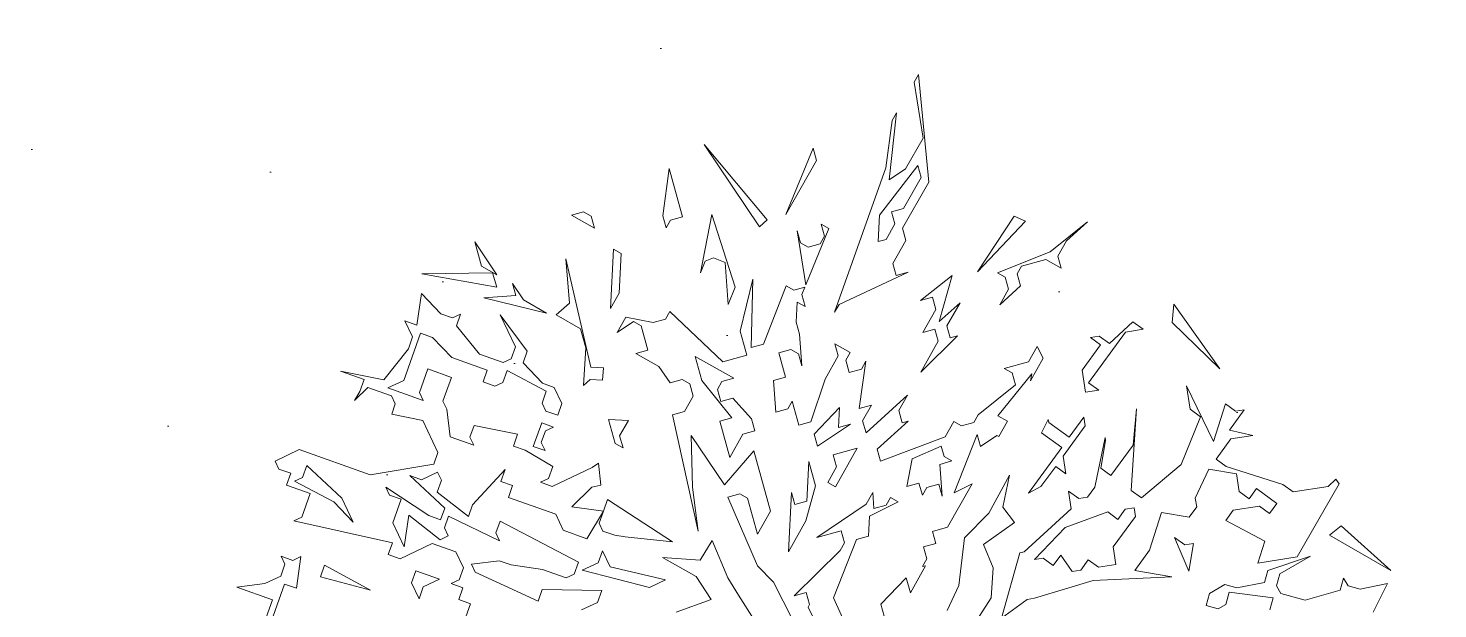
# Model space of a CAD drawing. Header units: millimetres. Extents: x -38151500 to -27467627, y -20617104 to -20349562.
# Drawn here: x -32397410 to -32396095, y -20496638 to -20496096 of the extents above; entities that cross this region are included whole.
import ezdxf

# ---------------------------------------------------------------- set-up
doc = ezdxf.new("R2010")
doc.units = ezdxf.units.MM
doc.header["$MEASUREMENT"] = 0
doc.layers.add('Новый_ГП_озеленение_газон_Ном._пера__74', color=74, linetype='Continuous', lineweight=20)
doc.layers.add('Новый_ГП_озеленение_кустарники_Ном._пера__10', color=7, linetype='Continuous', lineweight=5, true_color=0x616d3a)
pattern_1 = [(37.5, (5709271.23, 0), (-24.0004694, 734.119856), [0, -579.12, 0, -647.7, 0, -619.125]), (7.5, (5709271.2, 0), (674.284925, 1075.23765), [0, -312.42, 0, -521.97, 0, -200.025]), (327.5, (5708802.6, 0), (1186.488555, 2.155777), [0, -190.5, 0, -685.8, 0, -895.35]), (317.5, (5708802.6, 0), (1145.334679, 334.393985), [0, -95.25, 0, -449.58, 0, -514.35])]

msp = doc.modelspace()

# ---------------------------------------------------------------- hatches: boundary and pattern name
at = {"layer": 'Новый_ГП_озеленение_газон_Ном._пера__74', "linetype": 'Continuous', "lineweight": 20}
h = msp.add_hatch(dxfattribs=at)
h.set_pattern_fill('AR_SAND_0005', color=74, style=0, pattern_type=2)
h.set_pattern_definition(pattern_1)
h.paths.add_polyline_path([(-32398350.35, -20497367.72), (-32396559.02, -20498487.23), (-32385931.21, -20481480.46), (-32389482.56, -20479260.77), (-32391580.09, -20482659.05), (-32389868.85, -20483779.86)])
h = msp.add_hatch(dxfattribs=at)
h.set_pattern_fill('AR_SAND_0005', color=74, style=0, pattern_type=2)
h.set_pattern_definition(pattern_1)
h.paths.add_polyline_path([(-32399843.27, -20499759.47), (-32400546.81, -20500886.58), (-32376306.25, -20516314.19), (-32376128.16, -20516022.78), (-32367023.74, -20503608.39), (-32369114.56, -20502301.71, -0.3182453), (-32373938.91, -20505219.97, -0.0136448), (-32376453.02, -20505175.46, 0.258872), (-32380779.38, -20507125.97, -0.3493763), (-32386844.9, -20507972.13, -0.1724048), (-32392006.42, -20500598.54, -0.0780291), (-32392242.85, -20497436.84, -0.2668386), (-32389829.69, -20493744.62, -0.0041241), (-32387722.3, -20492991.46, 0.3045295), (-32386935.14, -20491985.23, -0.0082483), (-32387037.3, -20491100.93), (-32389717.06, -20489426.28), (-32395713.89, -20499021.83), (-32394834.76, -20499571.23), (-32396318.37, -20501945.51)])

# ---------------------------------------------------------------- linework, layer by layer
at = {"layer": 'Новый_ГП_озеленение_кустарники_Ном._пера__10', "color": 77, "lineweight": 5, "true_color": 0x616d3a}
for p, q in [((-32396579.31, -20496139.5), (-32396583.39, -20496146.7)), ((-32396583.39, -20496146.7), (-32396574.97, -20496199)), ((-32396569.68, -20496240.02), (-32396579.31, -20496139.5)), ((-32396606.63, -20496238.11), (-32396599.69, -20496175.49)), ((-32396599.69, -20496175.49), (-32396603.77, -20496182.69)), ((-32396603.77, -20496182.69), (-32396609.75, -20496226.84)), ((-32396574.97, -20496199), (-32396591.28, -20496227.79)), ((-32396720.46, -20496275.42), (-32396779.18, -20496205.02)), ((-32396779.18, -20496205.02), (-32396727.58, -20496281.77)), ((-32396677.47, -20496208.51), (-32396702.88, -20496270.17)), ((-32396674.35, -20496219.78), (-32396677.47, -20496208.51)), ((-32396811.8, -20496227.5), (-32396817.79, -20496271.64)), ((-32396799.32, -20496272.6), (-32396811.8, -20496227.5)), ((-32396702.88, -20496270.17), (-32396674.35, -20496219.78)), ((-32396609.75, -20496226.84), (-32396657.45, -20496361.43)), ((-32396615.73, -20496270.98), (-32396580, -20496224.67)), ((-32396591.28, -20496227.79), (-32396606.63, -20496238.11)), ((-32396580, -20496224.67), (-32396576.88, -20496235.94)), ((-32396594.14, -20496283.21), (-32396569.68, -20496240.02)), ((-32396576.88, -20496235.94), (-32396593.19, -20496264.73)), ((-32396891.68, -20496267.83), (-32396902.95, -20496270.95)), ((-32396884.48, -20496271.9), (-32396891.68, -20496267.83)), ((-32396593.19, -20496264.73), (-32396604.46, -20496267.86)), ((-32396604.46, -20496267.86), (-32396601.34, -20496279.13)), ((-32396902.95, -20496270.95), (-32396881.36, -20496283.18)), ((-32396881.36, -20496283.18), (-32396884.48, -20496271.9)), ((-32396817.79, -20496271.64), (-32396814.67, -20496282.92)), ((-32396814.67, -20496282.92), (-32396810.59, -20496275.72)), ((-32396810.59, -20496275.72), (-32396799.32, -20496272.6)), ((-32396782.62, -20496324.63), (-32396771.96, -20496270.28)), ((-32396771.96, -20496270.28), (-32396750.17, -20496338.01)), ((-32396727.58, -20496281.77), (-32396720.46, -20496275.42)), ((-32396662.81, -20496283.35), (-32396670.01, -20496279.27)), ((-32396670.01, -20496279.27), (-32396666.89, -20496290.55)), ((-32396617.01, -20496295.61), (-32396615.73, -20496270.98)), ((-32396601.34, -20496279.13), (-32396609.49, -20496293.53)), ((-32396489.97, -20496271.9), (-32396524.14, -20496323.85)), ((-32396524.14, -20496323.85), (-32396479.43, -20496276.6)), ((-32396479.43, -20496276.6), (-32396489.97, -20496271.9)), ((-32396421.71, -20496277.28), (-32396456.49, -20496305.12)), ((-32396441.14, -20496294.8), (-32396421.71, -20496277.28)), ((-32396689.43, -20496296.79), (-32396692.56, -20496285.52)), ((-32396692.56, -20496285.52), (-32396684.46, -20496335.88)), ((-32396684.46, -20496335.88), (-32396662.81, -20496283.35)), ((-32396666.89, -20496290.55), (-32396670.96, -20496297.75)), ((-32396609.49, -20496293.53), (-32396617.01, -20496295.61)), ((-32396603.24, -20496316.08), (-32396591.02, -20496294.48)), ((-32396591.02, -20496294.48), (-32396594.14, -20496283.21)), ((-32396449.29, -20496309.19), (-32396441.14, -20496294.8)), ((-32396972.51, -20496326.63), (-32396993.15, -20496295.93)), ((-32396993.15, -20496295.93), (-32396986.9, -20496318.48)), ((-32396863.84, -20496302.61), (-32396866.7, -20496358.02)), ((-32396856.64, -20496306.68), (-32396863.84, -20496302.61)), ((-32396858.55, -20496343.63), (-32396856.64, -20496306.68)), ((-32396682.24, -20496300.87), (-32396689.43, -20496296.79)), ((-32396670.96, -20496297.75), (-32396682.24, -20496300.87)), ((-32396456.49, -20496305.12), (-32396505.66, -20496324.8)), ((-32396986.9, -20496318.48), (-32396972.51, -20496326.63)), ((-32396904.85, -20496352.98), (-32396908.28, -20496311.76)), ((-32396908.28, -20496311.76), (-32396884.92, -20496412.74)), ((-32396778.16, -20496313.82), (-32396782.62, -20496324.63)), ((-32396770.52, -20496310.64), (-32396778.16, -20496313.82)), ((-32396759.71, -20496315.1), (-32396770.52, -20496310.64)), ((-32396756.86, -20496354.23), (-32396759.71, -20496315.1)), ((-32396600.12, -20496327.35), (-32396603.24, -20496316.08)), ((-32396487.19, -20496325.76), (-32396483.12, -20496318.56)), ((-32396483.12, -20496318.56), (-32396460.57, -20496312.31)), ((-32396460.57, -20496312.31), (-32396446.17, -20496320.47)), ((-32396446.17, -20496320.47), (-32396449.29, -20496309.19)), ((-32396976.55, -20496324.72), (-32397042.63, -20496325.61)), ((-32397042.63, -20496325.61), (-32396972.59, -20496338.14)), ((-32396972.59, -20496338.14), (-32396976.55, -20496324.72)), ((-32396733.87, -20496330.74), (-32396745.54, -20496379.1)), ((-32396735.22, -20496394.45), (-32396733.87, -20496330.74)), ((-32396653.37, -20496354.23), (-32396588.85, -20496324.23)), ((-32396588.85, -20496324.23), (-32396600.12, -20496327.35)), ((-32396547.96, -20496327.18), (-32396577.39, -20496350.73)), ((-32396559.87, -20496370.16), (-32396547.96, -20496327.18)), ((-32396505.66, -20496324.8), (-32396498.47, -20496328.88)), ((-32396498.47, -20496328.88), (-32396495.34, -20496340.15)), ((-32396484.07, -20496337.03), (-32396487.19, -20496325.76)), ((-32397043.01, -20496344.1), (-32397047.31, -20496373.62)), ((-32397024.9, -20496362.97), (-32397043.01, -20496344.1)), ((-32396954.99, -20496346.06), (-32396984.73, -20496348.22)), ((-32396947.79, -20496350.13), (-32396958.11, -20496334.78)), ((-32396958.11, -20496334.78), (-32396954.99, -20496346.06)), ((-32396866.7, -20496358.02), (-32396858.55, -20496343.63)), ((-32396750.17, -20496338.01), (-32396756.86, -20496354.23)), ((-32396702.62, -20496336.86), (-32396723.95, -20496391.32)), ((-32396695.42, -20496340.94), (-32396702.62, -20496336.86)), ((-32396685.4, -20496338.16), (-32396695.42, -20496340.94)), ((-32396688.22, -20496345.01), (-32396685.4, -20496338.16)), ((-32396685.1, -20496356.29), (-32396688.22, -20496345.01)), ((-32396577.39, -20496350.73), (-32396566.11, -20496347.61)), ((-32396566.11, -20496347.61), (-32396562.99, -20496358.89)), ((-32396503.5, -20496354.55), (-32396484.07, -20496337.03)), ((-32396495.34, -20496340.15), (-32396503.5, -20496354.55)), ((-32396984.73, -20496348.22), (-32396926.19, -20496362.36)), ((-32396926.19, -20496362.36), (-32396947.79, -20496350.13)), ((-32396917.21, -20496363.97), (-32396904.85, -20496352.98)), ((-32396693.25, -20496370.68), (-32396692.3, -20496352.21)), ((-32396692.3, -20496352.21), (-32396685.1, -20496356.29)), ((-32396657.45, -20496361.43), (-32396653.37, -20496354.23)), ((-32396562.99, -20496358.89), (-32396575.22, -20496380.48)), ((-32396540.44, -20496352.64), (-32396559.87, -20496370.16)), ((-32396552.67, -20496374.24), (-32396540.44, -20496352.64)), ((-32396342.57, -20496371.1), (-32396341.05, -20496354.11)), ((-32396341.05, -20496354.11), (-32396298.09, -20496414.35)), ((-32397047.31, -20496373.62), (-32397058.33, -20496369.69)), ((-32397058.33, -20496369.69), (-32397051.24, -20496384.64)), ((-32397013.88, -20496366.9), (-32397024.9, -20496362.97)), ((-32397006.4, -20496363.35), (-32397013.88, -20496366.9)), ((-32397010.33, -20496374.37), (-32397006.4, -20496363.35)), ((-32396944.2, -20496397.92), (-32396969.42, -20496364.11)), ((-32396969.42, -20496364.11), (-32396955.23, -20496394)), ((-32396894.54, -20496377.02), (-32396917.21, -20496363.97)), ((-32396852.3, -20496366.17), (-32396860.46, -20496380.57)), ((-32396860.46, -20496380.57), (-32396845.11, -20496370.25)), ((-32396826.63, -20496371.2), (-32396852.3, -20496366.17)), ((-32396845.11, -20496370.25), (-32396837.91, -20496374.33)), ((-32396815.36, -20496368.08), (-32396826.63, -20496371.2)), ((-32396811.28, -20496360.88), (-32396815.36, -20496368.08)), ((-32396761.85, -20496407.89), (-32396811.28, -20496360.88)), ((-32396690.13, -20496381.96), (-32396693.25, -20496370.68)), ((-32396401.12, -20496390.8), (-32396379.17, -20496370.6)), ((-32396379.17, -20496370.6), (-32396369.72, -20496377.49)), ((-32396298.09, -20496414.35), (-32396342.57, -20496371.1)), ((-32397059.47, -20496425.17), (-32397043.77, -20496381.09)), ((-32397051.24, -20496384.64), (-32397055.16, -20496395.66)), ((-32397043.77, -20496381.09), (-32397032.75, -20496385.01)), ((-32397032.75, -20496385.01), (-32397014.63, -20496403.88)), ((-32396988.66, -20496400.71), (-32397010.33, -20496374.37)), ((-32396889.73, -20496394.88), (-32396894.54, -20496377.02)), ((-32396837.91, -20496374.33), (-32396831.66, -20496396.87)), ((-32396745.54, -20496379.1), (-32396739.3, -20496401.64)), ((-32396687.96, -20496411.7), (-32396690.13, -20496381.96)), ((-32396577.12, -20496417.43), (-32396542.78, -20496383.64)), ((-32396575.22, -20496380.48), (-32396563.94, -20496377.36)), ((-32396563.94, -20496377.36), (-32396560.82, -20496388.63)), ((-32396549.55, -20496385.51), (-32396552.67, -20496374.24)), ((-32396542.78, -20496383.64), (-32396549.55, -20496385.51)), ((-32396386.06, -20496380.06), (-32396420.5, -20496427.34)), ((-32396418.75, -20496385.2), (-32396410.58, -20496383.91)), ((-32396409.29, -20496392.08), (-32396418.75, -20496385.2)), ((-32396410.58, -20496383.91), (-32396401.12, -20496390.8)), ((-32396369.72, -20496377.49), (-32396386.06, -20496380.06)), ((-32397055.16, -20496395.66), (-32397077.96, -20496424.79)), ((-32396955.23, -20496394), (-32396959.15, -20496405.02)), ((-32396948.13, -20496408.94), (-32396944.2, -20496397.92)), ((-32396891.79, -20496429.92), (-32396889.73, -20496394.88)), ((-32396831.66, -20496396.87), (-32396842.94, -20496400)), ((-32396842.94, -20496400), (-32396821.34, -20496412.23)), ((-32396723.95, -20496391.32), (-32396735.22, -20496394.45)), ((-32396709.55, -20496399.48), (-32396698.28, -20496396.35)), ((-32396703.31, -20496422.02), (-32396709.55, -20496399.48)), ((-32396698.28, -20496396.35), (-32396691.08, -20496400.43)), ((-32396642.86, -20496399.21), (-32396657.26, -20496391.06)), ((-32396657.26, -20496391.06), (-32396654.14, -20496402.34)), ((-32396646.94, -20496406.41), (-32396642.86, -20496399.21)), ((-32396560.82, -20496388.63), (-32396577.12, -20496417.43)), ((-32396468.46, -20496393.4), (-32396476.61, -20496407.8)), ((-32396462.86, -20496404.5), (-32396468.46, -20496393.4)), ((-32396426.51, -20496415.72), (-32396409.29, -20496392.08)), ((-32397014.63, -20496403.88), (-32396981.57, -20496415.66)), ((-32396966.62, -20496408.56), (-32396988.66, -20496400.71)), ((-32396959.15, -20496405.02), (-32396966.62, -20496408.56)), ((-32396930.01, -20496427.81), (-32396948.13, -20496408.94)), ((-32396884.92, -20496412.74), (-32396873.24, -20496413.43)), ((-32396873.24, -20496413.43), (-32396873.93, -20496425.11)), ((-32396821.34, -20496412.23), (-32396811.02, -20496427.58)), ((-32396781.28, -20496425.41), (-32396787.52, -20496402.86)), ((-32396787.52, -20496402.86), (-32396751.53, -20496423.24)), ((-32396739.3, -20496401.64), (-32396761.85, -20496407.89)), ((-32396691.08, -20496400.43), (-32396687.96, -20496411.7)), ((-32396654.14, -20496402.34), (-32396666.36, -20496423.93)), ((-32396643.82, -20496417.69), (-32396646.94, -20496406.41)), ((-32396634.45, -20496451.51), (-32396628.47, -20496407.37)), ((-32396628.47, -20496407.37), (-32396632.54, -20496414.56)), ((-32396476.61, -20496407.8), (-32396499.16, -20496414.04)), ((-32396474.75, -20496425.49), (-32396462.86, -20496404.5)), ((-32397077.96, -20496424.79), (-32397118.49, -20496416.57)), ((-32397118.49, -20496416.57), (-32397096.45, -20496424.42)), ((-32397096.45, -20496424.42), (-32397100.38, -20496435.44)), ((-32397074.41, -20496432.27), (-32397059.47, -20496425.17)), ((-32397037.05, -20496414.53), (-32397044.9, -20496436.57)), ((-32397015.01, -20496422.38), (-32397037.05, -20496414.53)), ((-32397022.86, -20496444.42), (-32397015.01, -20496422.38)), ((-32396981.57, -20496415.66), (-32396985.49, -20496426.68)), ((-32396967, -20496427.06), (-32396963.08, -20496416.04)), ((-32396963.08, -20496416.04), (-32396926.47, -20496435.29)), ((-32396885.61, -20496424.42), (-32396891.79, -20496429.92)), ((-32396873.93, -20496425.11), (-32396885.61, -20496424.42)), ((-32396811.02, -20496427.58), (-32396799.75, -20496424.45)), ((-32396799.75, -20496424.45), (-32396792.55, -20496428.53)), ((-32396753.44, -20496460.18), (-32396781.28, -20496425.41)), ((-32396762.8, -20496426.36), (-32396766.88, -20496433.56)), ((-32396751.53, -20496423.24), (-32396762.8, -20496426.36)), ((-32396714.58, -20496425.15), (-32396703.31, -20496422.02)), ((-32396712.41, -20496454.89), (-32396714.58, -20496425.15)), ((-32396666.36, -20496423.93), (-32396679.55, -20496464)), ((-32396632.54, -20496414.56), (-32396643.82, -20496417.69)), ((-32396505.14, -20496458.19), (-32396473.49, -20496419.07)), ((-32396499.16, -20496414.04), (-32396491.96, -20496418.12)), ((-32396491.96, -20496418.12), (-32396488.84, -20496429.39)), ((-32396473.49, -20496419.07), (-32396474.75, -20496425.49)), ((-32396423.3, -20496436.15), (-32396426.51, -20496415.72)), ((-32397105.49, -20496443.97), (-32397092.91, -20496431.89)), ((-32397100.38, -20496435.44), (-32397105.49, -20496443.97)), ((-32397092.91, -20496431.89), (-32397070.86, -20496439.74)), ((-32397041.35, -20496444.04), (-32397074.41, -20496432.27)), ((-32397070.86, -20496439.74), (-32397067.32, -20496447.21)), ((-32397044.9, -20496436.57), (-32397041.35, -20496444.04)), ((-32396985.49, -20496426.68), (-32396974.47, -20496430.61)), ((-32396974.47, -20496430.61), (-32396967, -20496427.06)), ((-32396926.47, -20496435.29), (-32396930.39, -20496446.31)), ((-32396918.99, -20496431.74), (-32396930.01, -20496427.81)), ((-32396911.9, -20496446.68), (-32396918.99, -20496431.74)), ((-32396792.55, -20496428.53), (-32396789.43, -20496439.8)), ((-32396766.88, -20496433.56), (-32396763.76, -20496444.83)), ((-32396589.35, -20496439.02), (-32396628.2, -20496474.06)), ((-32396597.5, -20496453.42), (-32396589.35, -20496439.02)), ((-32396488.84, -20496429.39), (-32396523.61, -20496457.23)), ((-32396411.05, -20496434.23), (-32396423.3, -20496436.15)), ((-32396420.5, -20496427.34), (-32396411.05, -20496434.23)), ((-32396325.64, -20496452.17), (-32396329.07, -20496430.38)), ((-32396329.07, -20496430.38), (-32396304.16, -20496482.29)), ((-32397067.32, -20496447.21), (-32397070.68, -20496456.66)), ((-32397019.31, -20496451.89), (-32397022.86, -20496444.42)), ((-32397016.14, -20496477.86), (-32397019.31, -20496451.89)), ((-32396930.39, -20496446.31), (-32396926.84, -20496453.78)), ((-32396915.82, -20496457.7), (-32396911.9, -20496446.68)), ((-32396789.43, -20496439.8), (-32396797.58, -20496454.2)), ((-32396763.76, -20496444.83), (-32396752.48, -20496441.71)), ((-32396752.48, -20496441.71), (-32396734.96, -20496461.14)), ((-32396701.14, -20496451.77), (-32396712.41, -20496454.89)), ((-32396697.06, -20496444.57), (-32396701.14, -20496451.77)), ((-32396690.82, -20496467.12), (-32396697.06, -20496444.57)), ((-32396676.42, -20496475.27), (-32396652.92, -20496450.56)), ((-32396652.92, -20496450.56), (-32396653.88, -20496469.03)), ((-32396623.17, -20496448.39), (-32396634.45, -20496451.51)), ((-32396631.33, -20496462.78), (-32396623.17, -20496448.39)), ((-32396375.96, -20496451.7), (-32396380.75, -20496527.82)), ((-32396378.99, -20496485.68), (-32396375.96, -20496451.7)), ((-32396316.19, -20496459.06), (-32396325.64, -20496452.17)), ((-32396304.16, -20496482.29), (-32396292.96, -20496447.04)), ((-32396292.96, -20496447.04), (-32396283.5, -20496453.92)), ((-32396275.33, -20496452.64), (-32396289.1, -20496471.55)), ((-32396283.5, -20496453.92), (-32396275.33, -20496452.64)), ((-32397070.68, -20496456.66), (-32397041.73, -20496462.53)), ((-32397041.73, -20496462.53), (-32397027.54, -20496492.43)), ((-32396930.77, -20496464.8), (-32396938.62, -20496486.84)), ((-32396919.75, -20496468.72), (-32396930.77, -20496464.8)), ((-32396926.84, -20496453.78), (-32396915.82, -20496457.7)), ((-32396849.87, -20496462.61), (-32396868.35, -20496461.66)), ((-32396868.35, -20496461.66), (-32396862.1, -20496484.21)), ((-32396858.03, -20496477.01), (-32396849.87, -20496462.61)), ((-32396797.58, -20496454.2), (-32396808.85, -20496457.32)), ((-32396808.85, -20496457.32), (-32396784.83, -20496565.99)), ((-32396764.71, -20496463.31), (-32396753.44, -20496460.18)), ((-32396755.34, -20496497.13), (-32396764.71, -20496463.31)), ((-32396734.96, -20496461.14), (-32396731.84, -20496472.41)), ((-32396679.55, -20496464), (-32396690.82, -20496467.12)), ((-32396642.6, -20496465.91), (-32396673.3, -20496486.55)), ((-32396653.88, -20496469.03), (-32396642.6, -20496465.91)), ((-32396628.2, -20496474.06), (-32396631.33, -20496462.78)), ((-32396617.88, -20496489.41), (-32396588.74, -20496463.13)), ((-32396594.38, -20496464.69), (-32396597.5, -20496453.42)), ((-32396588.74, -20496463.13), (-32396594.38, -20496464.69)), ((-32396546.16, -20496463.48), (-32396554.31, -20496477.87)), ((-32396538.96, -20496467.55), (-32396546.16, -20496463.48)), ((-32396527.69, -20496464.43), (-32396538.96, -20496467.55)), ((-32396523.61, -20496457.23), (-32396527.69, -20496464.43)), ((-32396496.14, -20496463.28), (-32396505.14, -20496458.19)), ((-32396504.3, -20496477.68), (-32396496.14, -20496463.28)), ((-32396464.56, -20496474), (-32396458.11, -20496461.82)), ((-32396458.11, -20496461.82), (-32396457.68, -20496464.55)), ((-32396457.68, -20496464.55), (-32396438.77, -20496478.32)), ((-32396438.77, -20496478.32), (-32396424.99, -20496459.41)), ((-32396424.99, -20496459.41), (-32396423.71, -20496467.58)), ((-32396334.28, -20496503.77), (-32396316.19, -20496459.06)), ((-32396994.1, -20496485.71), (-32397016.14, -20496477.86)), ((-32396993.72, -20496467.21), (-32396997.65, -20496478.24)), ((-32396997.65, -20496478.24), (-32396994.1, -20496485.71)), ((-32396953.19, -20496475.44), (-32396993.72, -20496467.21)), ((-32396957.11, -20496486.46), (-32396953.19, -20496475.44)), ((-32396931.15, -20496483.29), (-32396927.22, -20496472.27)), ((-32396927.22, -20496472.27), (-32396919.75, -20496468.72)), ((-32396854.9, -20496488.28), (-32396858.03, -20496477.01)), ((-32396790.12, -20496524.97), (-32396791.33, -20496476.75)), ((-32396791.33, -20496476.75), (-32396760.37, -20496522.8)), ((-32396743.12, -20496475.53), (-32396755.34, -20496497.13)), ((-32396731.84, -20496472.41), (-32396743.12, -20496475.53)), ((-32396673.3, -20496486.55), (-32396676.42, -20496475.27)), ((-32396554.31, -20496477.87), (-32396614.76, -20496500.68)), ((-32396545.9, -20496530.17), (-32396524.57, -20496475.7)), ((-32396524.57, -20496475.7), (-32396521.45, -20496486.98)), ((-32396521.45, -20496486.98), (-32396506.1, -20496476.66)), ((-32396506.1, -20496476.66), (-32396504.3, -20496477.68)), ((-32396445.65, -20496487.78), (-32396464.56, -20496474)), ((-32396423.71, -20496467.58), (-32396444.37, -20496495.95)), ((-32396414.72, -20496524.78), (-32396405.22, -20496478.63)), ((-32396405.22, -20496478.63), (-32396404.79, -20496481.36)), ((-32396289.1, -20496471.55), (-32396267.39, -20496476.51)), ((-32396267.39, -20496476.51), (-32396287.82, -20496479.72)), ((-32397156.99, -20496489.78), (-32397179.41, -20496500.43)), ((-32397090.87, -20496513.33), (-32397156.99, -20496489.78)), ((-32396946.09, -20496490.39), (-32396957.11, -20496486.46)), ((-32396920.5, -20496505.71), (-32396946.09, -20496490.39)), ((-32396938.62, -20496486.84), (-32396927.6, -20496490.76)), ((-32396927.6, -20496490.76), (-32396931.15, -20496483.29)), ((-32396862.1, -20496484.21), (-32396854.9, -20496488.28)), ((-32396760.37, -20496522.8), (-32396732.79, -20496490.88)), ((-32396732.79, -20496490.88), (-32396717.18, -20496547.25)), ((-32396658.91, -20496494.7), (-32396636.36, -20496488.45)), ((-32396636.36, -20496488.45), (-32396656.74, -20496524.45)), ((-32396614.76, -20496500.68), (-32396617.88, -20496489.41)), ((-32396585.02, -20496498.51), (-32396557.94, -20496486.68)), ((-32396557.94, -20496486.68), (-32396555.27, -20496496.35)), ((-32396476.65, -20496530.33), (-32396445.65, -20496487.78)), ((-32396404.79, -20496481.36), (-32396409.11, -20496507.16)), ((-32396399.66, -20496514.04), (-32396378.99, -20496485.68)), ((-32396287.82, -20496479.72), (-32396301.59, -20496498.64)), ((-32397179.41, -20496500.43), (-32397175.86, -20496507.9)), ((-32397153.82, -20496515.75), (-32397149.89, -20496504.73)), ((-32397149.89, -20496504.73), (-32397117.21, -20496535)), ((-32397031.46, -20496503.45), (-32397090.87, -20496513.33)), ((-32397027.54, -20496492.43), (-32397031.46, -20496503.45)), ((-32396877.73, -20496502.51), (-32396883.52, -20496506.47)), ((-32396875.63, -20496523.07), (-32396877.73, -20496502.51)), ((-32396683.36, -20496537.89), (-32396681.45, -20496500.94)), ((-32396681.45, -20496500.94), (-32396675.21, -20496523.49)), ((-32396655.78, -20496505.97), (-32396658.91, -20496494.7)), ((-32396590.05, -20496524.18), (-32396585.02, -20496498.51)), ((-32396548.07, -20496500.42), (-32396559.34, -20496503.54)), ((-32396559.34, -20496503.54), (-32396557.18, -20496533.29)), ((-32396555.27, -20496496.35), (-32396548.07, -20496500.42)), ((-32396451.26, -20496505.41), (-32396465.03, -20496524.32)), ((-32396441.8, -20496512.29), (-32396451.26, -20496505.41)), ((-32396444.37, -20496495.95), (-32396441.8, -20496512.29)), ((-32396371.29, -20496534.71), (-32396334.28, -20496503.77)), ((-32396301.59, -20496498.64), (-32396292.14, -20496505.52)), ((-32397175.86, -20496507.9), (-32397164.84, -20496511.83)), ((-32397164.84, -20496511.83), (-32397168.76, -20496522.85)), ((-32397161.29, -20496519.3), (-32397153.82, -20496515.75)), ((-32397021.2, -20496544.36), (-32397053.88, -20496514.09)), ((-32397053.88, -20496514.09), (-32397042.86, -20496518.01)), ((-32397042.86, -20496518.01), (-32397027.91, -20496510.92)), ((-32397024.37, -20496518.39), (-32397028.29, -20496529.41)), ((-32397027.91, -20496510.92), (-32397024.37, -20496518.39)), ((-32396995.23, -20496541.19), (-32396964.96, -20496508.5)), ((-32396964.96, -20496508.5), (-32396968.89, -20496519.52)), ((-32396931.9, -20496520.28), (-32396924.43, -20496516.73)), ((-32396924.43, -20496516.73), (-32396920.5, -20496505.71)), ((-32396883.52, -20496506.47), (-32396920.88, -20496524.2)), ((-32396663.93, -20496520.37), (-32396655.78, -20496505.97)), ((-32396513.63, -20496549.01), (-32396494.28, -20496513.73)), ((-32396494.28, -20496513.73), (-32396500.57, -20496543.57)), ((-32396409.11, -20496507.16), (-32396399.66, -20496514.04)), ((-32396308.48, -20496508.09), (-32396320.97, -20496535.18)), ((-32396282.68, -20496512.41), (-32396308.48, -20496508.09)), ((-32396292.14, -20496505.52), (-32396239.26, -20496522.33)), ((-32396280.11, -20496528.75), (-32396282.68, -20496512.41)), ((-32396197.11, -20496524.09), (-32396189.74, -20496517.3)), ((-32396189.74, -20496517.3), (-32396186.81, -20496521.67)), ((-32397168.76, -20496522.85), (-32397146.72, -20496530.7)), ((-32397124.68, -20496538.55), (-32397161.29, -20496519.3)), ((-32397146.72, -20496530.7), (-32397154.57, -20496552.74)), ((-32397072.75, -20496532.21), (-32397076.3, -20496524.73)), ((-32397076.3, -20496524.73), (-32397036.14, -20496551.45)), ((-32397028.29, -20496529.41), (-32396999.16, -20496552.21)), ((-32396968.89, -20496519.52), (-32396957.87, -20496523.45)), ((-32396957.87, -20496523.45), (-32396961.79, -20496534.47)), ((-32396920.88, -20496524.2), (-32396931.9, -20496520.28)), ((-32396902.76, -20496543.07), (-32396883.89, -20496524.96)), ((-32396883.89, -20496524.96), (-32396875.63, -20496523.07)), ((-32396784.83, -20496565.99), (-32396790.12, -20496524.97)), ((-32396745.98, -20496530.95), (-32396757.25, -20496534.07)), ((-32396738.78, -20496535.03), (-32396745.98, -20496530.95)), ((-32396700.62, -20496585.15), (-32396697.76, -20496529.74)), ((-32396697.76, -20496529.74), (-32396694.64, -20496541.01)), ((-32396675.21, -20496523.49), (-32396684.31, -20496556.36)), ((-32396656.74, -20496524.45), (-32396663.93, -20496520.37)), ((-32396627.94, -20496540.75), (-32396621.83, -20496529.95)), ((-32396621.83, -20496529.95), (-32396620.75, -20496544.83)), ((-32396578.77, -20496521.06), (-32396590.05, -20496524.18)), ((-32396575.65, -20496532.34), (-32396578.77, -20496521.06)), ((-32396571.57, -20496525.14), (-32396575.65, -20496532.34)), ((-32396560.3, -20496522.02), (-32396571.57, -20496525.14)), ((-32396557.18, -20496533.29), (-32396560.3, -20496522.02)), ((-32396552.19, -20496562.26), (-32396529.26, -20496521.77)), ((-32396529.26, -20496521.77), (-32396545.9, -20496530.17)), ((-32396465.03, -20496524.32), (-32396476.65, -20496530.33)), ((-32396436.66, -20496544.98), (-32396439.23, -20496528.64)), ((-32396439.23, -20496528.64), (-32396429.78, -20496535.52)), ((-32396421.6, -20496534.24), (-32396414.72, -20496524.78)), ((-32396380.75, -20496527.82), (-32396371.29, -20496534.71)), ((-32396270.66, -20496535.64), (-32396280.11, -20496528.75)), ((-32396263.77, -20496526.19), (-32396270.66, -20496535.64)), ((-32396244.86, -20496539.96), (-32396263.77, -20496526.19)), ((-32396239.26, -20496522.33), (-32396229.8, -20496529.22)), ((-32396229.8, -20496529.22), (-32396197.11, -20496524.09)), ((-32396186.81, -20496521.67), (-32396225.83, -20496590)), ((-32397106.57, -20496557.42), (-32397124.68, -20496538.55)), ((-32397117.21, -20496535), (-32397106.57, -20496557.42)), ((-32397061.73, -20496536.13), (-32397072.75, -20496532.21)), ((-32397069.58, -20496558.17), (-32397061.73, -20496536.13)), ((-32397025.12, -20496555.38), (-32397021.2, -20496544.36)), ((-32396999.16, -20496552.21), (-32396995.23, -20496541.19)), ((-32396961.79, -20496534.47), (-32396917.71, -20496550.17)), ((-32396873.25, -20496547.38), (-32396902.76, -20496543.07)), ((-32396869.33, -20496536.36), (-32396873.25, -20496547.38)), ((-32396808.78, -20496575.93), (-32396869.33, -20496536.36)), ((-32396757.25, -20496534.07), (-32396729.57, -20496598.43)), ((-32396729.41, -20496568.85), (-32396738.78, -20496535.03)), ((-32396694.64, -20496541.01), (-32396683.36, -20496537.89)), ((-32396673.99, -20496571.71), (-32396627.94, -20496540.75)), ((-32396598.2, -20496538.58), (-32396624.82, -20496552.02)), ((-32396620.75, -20496544.83), (-32396609.47, -20496541.7)), ((-32396609.47, -20496541.7), (-32396605.4, -20496534.51)), ((-32396605.4, -20496534.51), (-32396598.2, -20496538.58)), ((-32396500.57, -20496543.57), (-32396489.58, -20496557.72)), ((-32396429.78, -20496535.52), (-32396421.6, -20496534.24)), ((-32396378.18, -20496544.16), (-32396386.35, -20496545.45)), ((-32396376.89, -20496552.34), (-32396378.18, -20496544.16)), ((-32396319.69, -20496543.35), (-32396326.58, -20496552.8)), ((-32396320.97, -20496535.18), (-32396319.69, -20496543.35)), ((-32396285.72, -20496546.38), (-32396261.2, -20496542.53)), ((-32396261.2, -20496542.53), (-32396251.75, -20496549.42)), ((-32396251.75, -20496549.42), (-32396244.86, -20496539.96)), ((-32397154.57, -20496552.74), (-32397162.05, -20496556.28)), ((-32397162.05, -20496556.28), (-32397069.96, -20496576.66)), ((-32397054.64, -20496551.08), (-32397058.94, -20496580.59)), ((-32397025.5, -20496573.87), (-32397054.64, -20496551.08)), ((-32397036.14, -20496551.45), (-32397025.12, -20496555.38)), ((-32397017.65, -20496551.83), (-32397021.57, -20496562.85)), ((-32396970.02, -20496575), (-32397017.65, -20496551.83)), ((-32396969.64, -20496556.51), (-32396973.57, -20496567.53)), ((-32396896.42, -20496595.01), (-32396969.64, -20496556.51)), ((-32396917.71, -20496550.17), (-32396910.61, -20496565.12)), ((-32396888.57, -20496572.97), (-32396873.25, -20496547.38)), ((-32396873.25, -20496547.38), (-32396877.18, -20496558.4)), ((-32396717.18, -20496547.25), (-32396729.41, -20496568.85)), ((-32396684.31, -20496556.36), (-32396700.62, -20496585.15)), ((-32396624.82, -20496552.02), (-32396625.78, -20496570.5)), ((-32396536.35, -20496572.08), (-32396513.63, -20496549.01)), ((-32396489.58, -20496557.72), (-32396518.47, -20496578.25)), ((-32396480.56, -20496585.37), (-32396436.66, -20496544.98)), ((-32396402.69, -20496548.02), (-32396442.27, -20496562.61)), ((-32396393.24, -20496554.9), (-32396402.69, -20496548.02)), ((-32396397.56, -20496580.7), (-32396376.89, -20496552.34)), ((-32396386.35, -20496545.45), (-32396393.24, -20496554.9)), ((-32396352.38, -20496548.48), (-32396363.58, -20496583.74)), ((-32396326.58, -20496552.8), (-32396352.38, -20496548.48)), ((-32396292.61, -20496555.84), (-32396285.72, -20496546.38)), ((-32396256.07, -20496575.22), (-32396292.61, -20496555.84)), ((-32397058.94, -20496580.59), (-32397069.58, -20496558.17)), ((-32397018.03, -20496570.32), (-32397025.5, -20496573.87)), ((-32397021.57, -20496562.85), (-32397018.03, -20496570.32)), ((-32396973.57, -20496567.53), (-32396970.02, -20496575)), ((-32396910.61, -20496565.12), (-32396888.57, -20496572.97)), ((-32396877.18, -20496558.4), (-32396873.63, -20496565.87)), ((-32396873.63, -20496565.87), (-32396862.61, -20496569.79)), ((-32396862.61, -20496569.79), (-32396852.77, -20496571.23)), ((-32396852.77, -20496571.23), (-32396808.78, -20496575.93)), ((-32396651.45, -20496565.47), (-32396673.99, -20496571.71)), ((-32396648.32, -20496576.74), (-32396651.45, -20496565.47)), ((-32396625.78, -20496570.5), (-32396637.05, -20496573.62)), ((-32396566.28, -20496566.16), (-32396552.19, -20496562.26)), ((-32396563.16, -20496577.43), (-32396566.28, -20496566.16)), ((-32396442.27, -20496562.61), (-32396471.1, -20496592.26)), ((-32396195.92, -20496569.73), (-32396184.99, -20496560.99)), ((-32396138.44, -20496602.51), (-32396195.92, -20496569.73)), ((-32396184.99, -20496560.99), (-32396138.44, -20496602.51)), ((-32397069.96, -20496576.66), (-32397073.88, -20496587.68)), ((-32397062.86, -20496591.61), (-32397032.97, -20496577.42)), ((-32397032.97, -20496577.42), (-32397010.93, -20496585.27)), ((-32396874.01, -20496584.36), (-32396877.93, -20496595.38)), ((-32396866.91, -20496599.31), (-32396874.01, -20496584.36)), ((-32396782.88, -20496593.01), (-32396771.75, -20496574.77)), ((-32396771.75, -20496574.77), (-32396757.26, -20496609.58)), ((-32396695.33, -20496626.17), (-32396652.4, -20496583.94)), ((-32396637.05, -20496573.62), (-32396658.38, -20496628.08)), ((-32396652.4, -20496583.94), (-32396648.32, -20496576.74)), ((-32396574.43, -20496580.56), (-32396563.16, -20496577.43)), ((-32396571.31, -20496591.83), (-32396574.43, -20496580.56)), ((-32396541.57, -20496616.79), (-32396536.35, -20496572.08)), ((-32396518.47, -20496578.25), (-32396509.42, -20496600)), ((-32396394.99, -20496597.05), (-32396397.56, -20496580.7)), ((-32396363.58, -20496583.74), (-32396377.36, -20496602.65)), ((-32396340.35, -20496571.71), (-32396330.9, -20496578.6)), ((-32396327.04, -20496603.12), (-32396340.35, -20496571.71)), ((-32396330.9, -20496578.6), (-32396322.73, -20496577.32)), ((-32396322.73, -20496577.32), (-32396327.04, -20496603.12)), ((-32396262.6, -20496595.78), (-32396256.07, -20496575.22)), ((-32397170.27, -20496596.82), (-32397174.2, -20496607.84)), ((-32397162.8, -20496593.27), (-32397173.82, -20496589.35)), ((-32397173.82, -20496589.35), (-32397170.27, -20496596.82)), ((-32397155.33, -20496589.72), (-32397162.8, -20496593.27)), ((-32397159.63, -20496619.24), (-32397155.33, -20496589.72)), ((-32397073.88, -20496587.68), (-32397062.86, -20496591.61)), ((-32397010.93, -20496585.27), (-32397003.84, -20496600.21)), ((-32396996.36, -20496596.67), (-32396970.4, -20496593.5)), ((-32396992.82, -20496604.14), (-32396996.36, -20496596.67)), ((-32396970.4, -20496593.5), (-32396959.38, -20496597.42)), ((-32396959.38, -20496597.42), (-32396929.86, -20496601.72)), ((-32396900.35, -20496606.03), (-32396896.42, -20496595.01)), ((-32396877.93, -20496595.38), (-32396892.88, -20496602.48)), ((-32396786.75, -20496608.24), (-32396817.92, -20496590.58)), ((-32396817.92, -20496590.58), (-32396782.88, -20496593.01)), ((-32396575.39, -20496599.03), (-32396571.31, -20496591.83)), ((-32396501.84, -20496647.17), (-32396484.64, -20496586.01)), ((-32396484.64, -20496586.01), (-32396480.56, -20496585.37)), ((-32396471.1, -20496592.26), (-32396462.93, -20496590.98)), ((-32396462.93, -20496590.98), (-32396453.48, -20496597.86)), ((-32396453.48, -20496597.86), (-32396446.59, -20496588.41)), ((-32396446.59, -20496588.41), (-32396435.85, -20496603.47)), ((-32396427.68, -20496602.18), (-32396420.79, -20496592.73)), ((-32396420.79, -20496592.73), (-32396411.33, -20496599.62)), ((-32396411.33, -20496599.62), (-32396394.99, -20496597.05)), ((-32396225.83, -20496590), (-32396262.6, -20496595.78)), ((-32396253.41, -20496602.51), (-32396213.38, -20496589.21)), ((-32396213.38, -20496589.21), (-32396242.12, -20496605.6)), ((-32397174.2, -20496607.84), (-32397189.14, -20496614.93)), ((-32397133.29, -20496597.57), (-32397137.21, -20496608.59)), ((-32397137.21, -20496608.59), (-32397090.43, -20496621.11)), ((-32397090.43, -20496621.11), (-32397133.29, -20496597.57)), ((-32397048.29, -20496603.01), (-32397052.22, -20496614.03)), ((-32397026.25, -20496610.86), (-32397048.29, -20496603.01)), ((-32397003.84, -20496600.21), (-32397007.76, -20496611.24)), ((-32396934.17, -20496631.24), (-32396992.82, -20496604.14)), ((-32396929.86, -20496601.72), (-32396907.82, -20496609.57)), ((-32396907.82, -20496609.57), (-32396900.35, -20496606.03)), ((-32396892.88, -20496602.48), (-32396830.3, -20496618.56)), ((-32396815.36, -20496611.46), (-32396866.91, -20496599.31)), ((-32396772.74, -20496629.63), (-32396786.75, -20496608.24)), ((-32396757.26, -20496609.58), (-32396747.12, -20496625.77)), ((-32396729.57, -20496598.43), (-32396714.55, -20496613.48)), ((-32396614.24, -20496634.07), (-32396590.74, -20496609.35)), ((-32396590.74, -20496609.35), (-32396586.84, -20496623.44)), ((-32396586.84, -20496623.44), (-32396572.57, -20496598.25)), ((-32396572.57, -20496598.25), (-32396575.39, -20496599.03)), ((-32396509.42, -20496600), (-32396511.36, -20496628.04)), ((-32396435.85, -20496603.47), (-32396427.68, -20496602.18)), ((-32396342.96, -20496608.41), (-32396416.29, -20496612.05)), ((-32396377.36, -20496602.65), (-32396342.96, -20496608.41)), ((-32396256.49, -20496613.8), (-32396253.41, -20496602.51)), ((-32396242.12, -20496605.6), (-32396245.21, -20496616.88)), ((-32396185.7, -20496621.04), (-32396182.61, -20496609.76)), ((-32396182.61, -20496609.76), (-32396178.52, -20496616.94)), ((-32397189.14, -20496614.93), (-32397215.11, -20496618.1)), ((-32397215.11, -20496618.1), (-32397182.05, -20496629.88)), ((-32397186.35, -20496659.39), (-32397170.65, -20496615.31)), ((-32397170.65, -20496615.31), (-32397159.63, -20496619.24)), ((-32397052.22, -20496614.03), (-32397045.12, -20496628.97)), ((-32397045.12, -20496628.97), (-32397041.2, -20496617.95)), ((-32397041.2, -20496617.95), (-32397026.25, -20496610.86)), ((-32397007.76, -20496611.24), (-32397015.23, -20496614.78)), ((-32397015.23, -20496614.78), (-32397004.21, -20496618.71)), ((-32397004.21, -20496618.71), (-32397008.14, -20496629.73)), ((-32396930.24, -20496620.22), (-32396934.17, -20496631.24)), ((-32396874.76, -20496621.35), (-32396930.24, -20496620.22)), ((-32396878.69, -20496632.37), (-32396874.76, -20496621.35)), ((-32396830.3, -20496618.56), (-32396815.36, -20496611.46)), ((-32396714.55, -20496613.48), (-32396672.42, -20496695.74)), ((-32396684.05, -20496623.05), (-32396695.33, -20496626.17)), ((-32396680.93, -20496634.33), (-32396684.05, -20496623.05)), ((-32396552.33, -20496639.98), (-32396541.57, -20496616.79)), ((-32396416.29, -20496612.05), (-32396470.99, -20496628.53)), ((-32396307.8, -20496624.01), (-32396293.43, -20496615.82)), ((-32396293.43, -20496615.82), (-32396282.15, -20496618.91)), ((-32396289.33, -20496623), (-32396292.42, -20496634.29)), ((-32396248.3, -20496628.17), (-32396289.33, -20496623)), ((-32396282.15, -20496618.91), (-32396256.49, -20496613.8)), ((-32396245.21, -20496616.88), (-32396241.11, -20496624.07)), ((-32396218.54, -20496630.25), (-32396185.7, -20496621.04)), ((-32396178.52, -20496616.94), (-32396167.23, -20496620.03)), ((-32396167.23, -20496620.03), (-32396141.58, -20496614.92)), ((-32396141.58, -20496614.92), (-32396154.94, -20496641.59)), ((-32397182.05, -20496629.88), (-32397193.82, -20496662.94)), ((-32396997.12, -20496633.65), (-32397008.89, -20496666.71)), ((-32397008.14, -20496629.73), (-32396997.12, -20496633.65)), ((-32396893.63, -20496639.47), (-32396878.69, -20496632.37)), ((-32396805.25, -20496641.46), (-32396772.74, -20496629.63)), ((-32396747.12, -20496625.77), (-32396732.51, -20496648.62)), ((-32396682.29, -20496636.73), (-32396680.93, -20496634.33)), ((-32396670.11, -20496661.92), (-32396682.29, -20496636.73)), ((-32396658.38, -20496628.08), (-32396638.73, -20496671.51)), ((-32396608, -20496656.61), (-32396614.24, -20496634.07)), ((-32396511.36, -20496628.04), (-32396524.78, -20496648.94)), ((-32396477.8, -20496629.6), (-32396501.84, -20496647.17)), ((-32396470.99, -20496628.53), (-32396477.8, -20496629.6)), ((-32396310.89, -20496635.3), (-32396307.8, -20496624.01)), ((-32396299.61, -20496638.39), (-32396310.89, -20496635.3)), ((-32396292.42, -20496634.29), (-32396299.61, -20496638.39)), ((-32396251.38, -20496639.45), (-32396248.3, -20496628.17)), ((-32396241.11, -20496624.07), (-32396218.54, -20496630.25))]:
    msp.add_line(p, q, dxfattribs=at)

doc.saveas('drawing.dxf')
